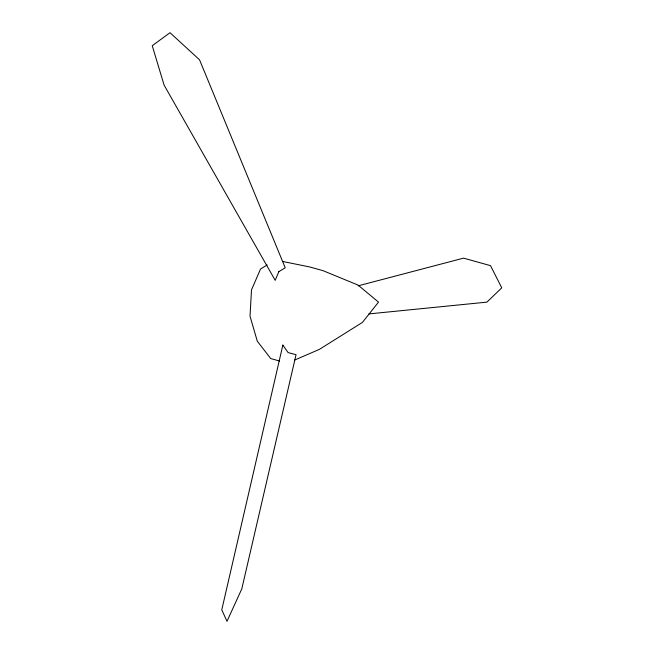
<?xml version="1.0" encoding="UTF-8"?>
<svg xmlns="http://www.w3.org/2000/svg" width="654" height="654" viewBox="0 0 654 654"><rect width="100%" height="100%" fill="white"/><g stroke="black" fill="none" stroke-linecap="round" stroke-linejoin="round"><path stroke-width="0.98" d="M267.192 264.984L260.562 268.974L251.496 289.894L250.024 316.217L257.308 341.224L270.748 358.564L279.544 361.016M294.684 360.035L319.389 349.375L362.439 322.389L378.502 302.115L358.024 285.054L322.937 270.642L309.759 266.971L282.332 261.396M358.106 285.847L463.572 258.142L490.508 265.647L501.757 287.858L486.895 302.132L368.905 313.912M282.855 345.099L221.771 609.847L227.003 621.3L241.808 588.845L296.041 354.705L288.095 352.58L282.855 345.099M278.841 271.672L275.195 280.345L164.105 85.126L152.243 45.715L170.007 32.7L199.544 59.816L285.218 267.797L278.841 271.672"/></g></svg>
